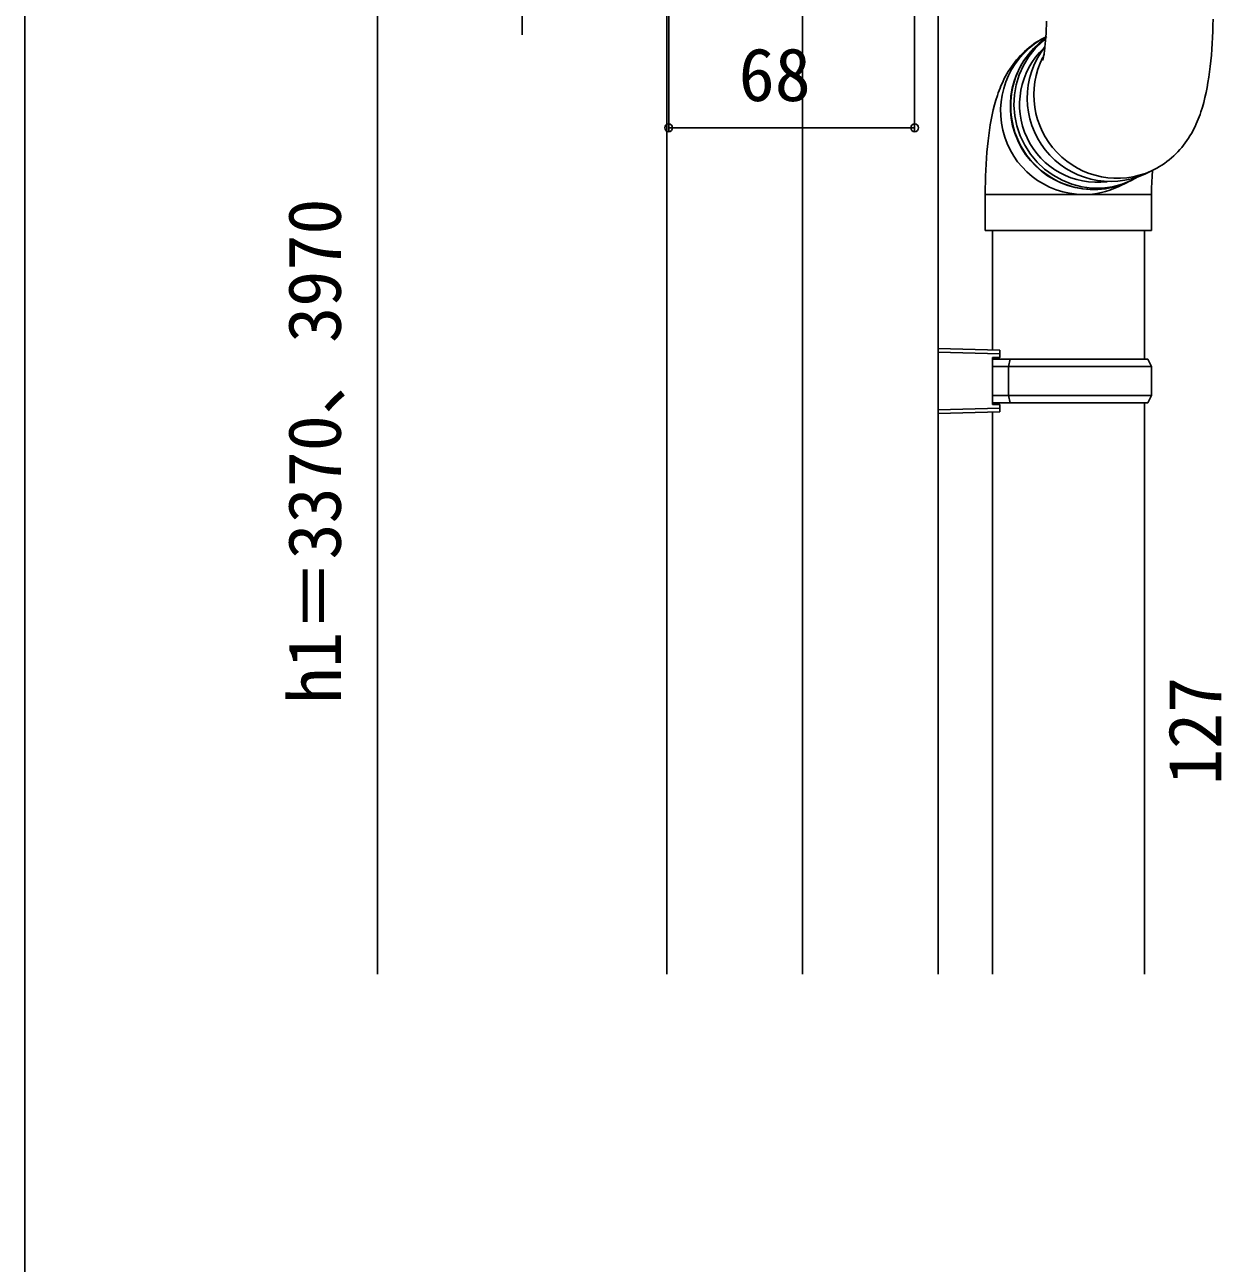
# Model space of a CAD drawing. Units: millimetres, scale not verified. Extents: x -875 to 875, y -1304 to 1297.
# Drawn here: x -875 to -544.3, y -183.1 to 159.3 of the extents above; entities that cross this region are included whole.
import ezdxf
from ezdxf.enums import TextEntityAlignment as Align

# ---------------------------------------------------------------- set-up
doc = ezdxf.new("R2010")
doc.units = ezdxf.units.MM
doc.header["$LTSCALE"] = 8
for name, color, linetype in [('0-4_YKK_12', 2, 'Continuous'), ('0-5_YKK_13', 4, 'Continuous'), ('0-7_YKK_D', 6, 'Continuous'), ('0-8_YKK_ZWAK', 7, 'Continuous')]:
    doc.layers.add(name, color=color, linetype=linetype)
doc.styles.add('ＭＳ ゴシック', font='')
doc.styles.get('ＭＳ ゴシック').set_extended_font_data('MS Gothic')

msp = doc.modelspace()

# ---------------------------------------------------------------- linework, layer by layer
at = {"layer": '0-4_YKK_12'}
msp.add_line((-660, 832.797), (-660, -103.2), dxfattribs=at)
for points in [[(-697.5, -103.2), (-697.5, 820.8), (-622.5, 820.8)], [(-622.5, -103.2), (-622.5, 210.8), (-622.5, 267.8)]]:
    msp.add_lwpolyline(points, dxfattribs=at)
at = {"layer": '0-5_YKK_13'}
for p, q in [((-563.527, 118.879), (-565.366, 118.007)), ((-570.062, 115.782), (-572.774, 114.496)), ((-569.096, 116.239), (-569.97, 115.826)), ((-609.5, 102.368), (-609.5, 112.368)), ((-609.5, 112.368), (-582.254, 112.368)), ((-582.254, 112.368), (-563.5, 112.368)), ((-563.5, 112.368), (-563.5, 102.368)), ((-609.5, 102.368), (-582.254, 102.368)), ((-607.5, 69.359), (-607.5, 102.368)), ((-582.254, 102.368), (-563.5, 102.368)), ((-565.5, 102.368), (-565.5, 66.8)), ((-605.5, 69.3), (-622.5, 69.8)), ((-622.5, 69.8), (-622.5, 51.8)), ((-622.5, 68.8), (-605.5, 68.3)), ((-605.5, 68.3), (-605.5, 69.3)), ((-607.5, 67.3), (-607.5, 54.3)), ((-602.593, 66.8), (-607.5, 66.8)), ((-603.023, 64.8), (-602.593, 66.8)), ((-564.5, 66.8), (-602.593, 66.8)), ((-564.5, 66.8), (-563.5, 64.8)), ((-607.5, 64.8), (-603.023, 64.8)), ((-603.023, 64.8), (-563.5, 64.8)), ((-603.023, 56.8), (-607.5, 56.8)), ((-607.5, 54.8), (-602.593, 54.8)), ((-563.5, 56.8), (-603.023, 56.8)), ((-565.5, 54.8), (-565.5, -103.2)), ((-605.5, 53.3), (-622.5, 52.8)), ((-605.5, 54.3), (-607.5, 54.3)), ((-607.5, -103.2), (-607.5, 52.241)), ((-605.5, 53.3), (-605.5, 54.3))]:
    msp.add_line(p, q, dxfattribs=at)
for points in [[(-593.553, 149.587), (-593.558, 149.571), (-593.556, 149.58), (-593.549, 149.61), (-593.536, 149.657), (-593.506, 149.781), (-593.471, 149.934), (-593.433, 150.119), (-593.389, 150.341), (-593.341, 150.598), (-593.291, 150.886), (-593.24, 151.2), (-593.188, 151.539), (-593.136, 151.902), (-593.084, 152.286), (-593.033, 152.69), (-592.983, 153.113), (-592.889, 154.009), (-592.802, 154.962), (-592.724, 155.964), (-592.657, 157.006), (-592.601, 158.081), (-592.557, 159.183), (-592.525, 160.303)], [(-546.51, 160.873), (-546.539, 159.175), (-546.588, 157.487), (-546.657, 155.812), (-546.745, 154.156), (-546.853, 152.523), (-546.98, 150.915), (-547.126, 149.335), (-547.293, 147.787), (-547.479, 146.272), (-547.686, 144.79), (-547.914, 143.341), (-548.166, 141.923), (-548.442, 140.534), (-548.746, 139.171), (-549.082, 137.827), (-549.455, 136.497), (-549.872, 135.174), (-550.099, 134.514), (-550.339, 133.854), (-550.594, 133.194), (-550.866, 132.533), (-551.155, 131.871), (-551.461, 131.209), (-551.787, 130.547), (-552.134, 129.886), (-552.501, 129.227), (-552.89, 128.57), (-553.3, 127.918), (-553.734, 127.272), (-554.19, 126.633), (-554.668, 126.003), (-555.169, 125.383), (-555.692, 124.776), (-556.238, 124.181), (-556.805, 123.601), (-557.393, 123.038), (-558.002, 122.493), (-558.631, 121.966)], [(-567.272, 117.211), (-568.986, 116.292), (-571.608, 115.233), (-574.346, 114.517), (-577.157, 114.157), (-579.996, 114.157), (-582.818, 114.517), (-585.579, 115.233), (-588.235, 116.292), (-590.745, 117.678), (-593.069, 119.369), (-595.17, 121.339), (-597.016, 123.556), (-598.576, 125.986), (-599.827, 128.589), (-600.748, 131.326), (-601.326, 134.152), (-601.55, 137.024), (-601.418, 139.895), (-600.932, 142.722), (-600.099, 145.458), (-598.933, 148.062), (-597.451, 150.491), (-595.677, 152.708), (-593.64, 154.678), (-592.895, 155.284)], [(-597.369, 152.978), (-596.721, 153.487), (-596.056, 153.976), (-595.372, 154.442), (-594.669, 154.881), (-593.948, 155.292), (-592.473, 156.065)], [(-609.5, 112.368), (-609.49, 114.07), (-609.461, 115.768), (-609.412, 117.457), (-609.343, 119.131), (-609.255, 120.787), (-609.147, 122.421), (-609.02, 124.029), (-608.874, 125.608), (-608.707, 127.157), (-608.521, 128.672), (-608.314, 130.154), (-608.086, 131.603), (-607.834, 133.021), (-607.558, 134.409), (-607.254, 135.773), (-606.918, 137.117), (-606.545, 138.447), (-606.128, 139.769), (-605.901, 140.429), (-605.661, 141.089), (-605.406, 141.75), (-605.134, 142.411), (-604.845, 143.073), (-604.539, 143.735), (-604.213, 144.397), (-603.866, 145.058), (-603.499, 145.717), (-603.11, 146.374), (-602.7, 147.026), (-602.266, 147.672), (-601.81, 148.311), (-601.332, 148.941), (-600.831, 149.56), (-600.308, 150.168), (-599.762, 150.763), (-599.195, 151.342), (-598.607, 151.905), (-597.998, 152.451), (-597.369, 152.978)], [(-558.631, 121.966), (-559.279, 121.457), (-559.944, 120.968), (-560.628, 120.502), (-561.331, 120.063), (-562.052, 119.652), (-563.527, 118.879)], [(-563.268, 119.018), (-563.371, 117.452), (-563.442, 115.788), (-563.485, 114.089), (-563.498, 112.367)], [(-607.5, 67.3), (-605.5, 67.3), (-605.5, 68.3)], [(-603.023, 64.8), (-603.023, 56.8), (-602.593, 54.8), (-564.5, 54.8)], [(-563.5, 64.8), (-563.5, 56.8), (-564.5, 54.8)], [(-622.5, 51.8), (-605.5, 52.3), (-605.5, 53.3)]]:
    msp.add_lwpolyline(points, dxfattribs=at)
for centre, radius, start, end in [((-582.194, 135.426), 23.058, 116.47584, 269.8512), ((-579.533, 136.776), 23.032, 125.34478, 294.28246), ((-579.846, 137.084), 22.583, 125.22308, 181.20356), ((-578.482, 137.243), 21.515, 133.49172, 277.2203), ((-574.831, 139.034), 23.058, 142.50991, 294.23441), ((-572.99, 139.904), 23.056, 153.1353, 294.34201), ((-579.461, 136.736), 22.964, 180.31489, 294.41258), ((-582.241, 134.488), 22.12, 269.96726, 295.33961)]:
    msp.add_arc(centre, radius, start, end, dxfattribs=at)
at = {"layer": '0-7_YKK_D'}
for p, q in [((-777.5, 240.8), (-777.5, -103.2)), ((-697, 240.1), (-697, 129.8)), ((-629, 240.1), (-629, 129.8)), ((-697, 130.8), (-629, 130.8))]:
    msp.add_line(p, q, dxfattribs=at)
msp.add_lwpolyline([(-737.5, 385.8), (-737.5, 370.777), (-737.5, 156.477)], dxfattribs=at)
for centre in [(-697, 130.8), (-629, 130.8)]:
    msp.add_circle(centre, 1.075, dxfattribs=at)
at = {"layer": '0-8_YKK_ZWAK'}
msp.add_line((-875, 1245.8), (-875, -1304.2), dxfattribs=at)

# ---------------------------------------------------------------- texts
at = {"layer": '0-7_YKK_D', "style": 'ＭＳ ゴシック'}
msp.add_text('68', height=14.66, dxfattribs=at).set_placement((-677.659, 133.8), align=Align.BOTTOM_LEFT)
for s, p in [('h1＝3370、3970', (-783.227, -28.473)), ('127', (-539.854, -50.913))]:
    msp.add_text(s, height=14.66, rotation=90, dxfattribs=at).set_placement(p, align=Align.BOTTOM_LEFT)

doc.saveas('drawing.dxf')
